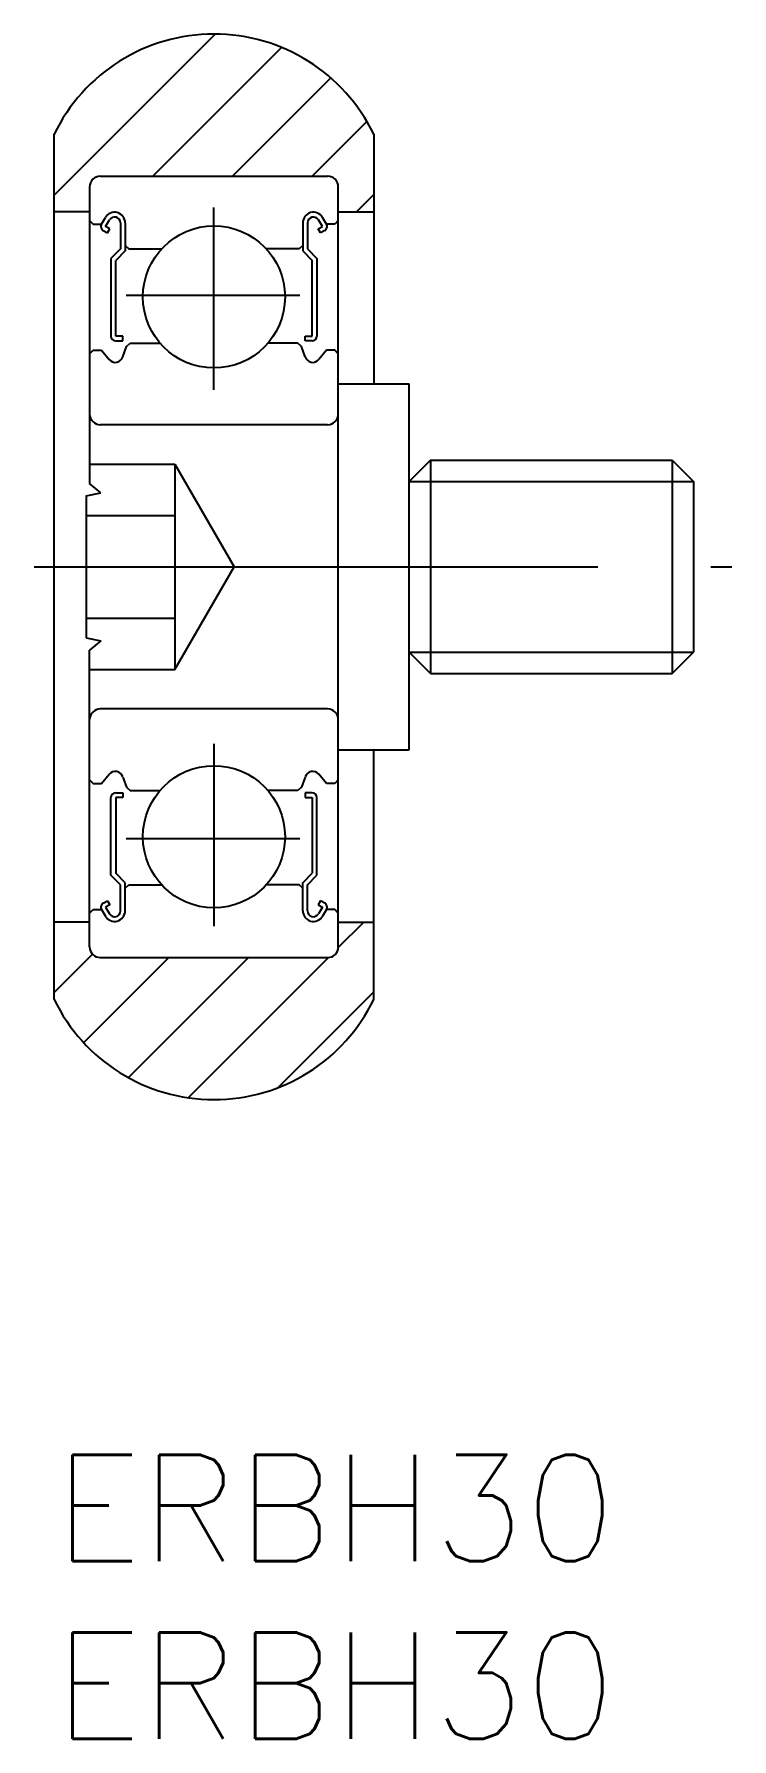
# Model space of a CAD drawing. Extents: x -0.6 to 19.1, y -8 to 40.
import ezdxf

# ---------------------------------------------------------------- set-up
doc = ezdxf.new("R2010")
doc.units = 0
doc.header["$LTSCALE"] = 0.5
doc.linetypes.add('CENTER', pattern=[50.8, 31.75, -6.35, 6.35, -6.35])
doc.linetypes.add('DASHED', pattern=[19.05, 12.7, -6.35])
for name, color, linetype in [('MSM_CENTER', 1, 'CENTER'), ('MSM_CONTINUOUS', 7, 'CONTINUOUS'), ('MSM_DASHED', 4, 'DASHED'), ('MSM_NARROW', 5, 'CONTINUOUS'), ('MSM_PART_NUMBER', 7, 'CONTINUOUS')]:
    doc.layers.add(name, color=color, linetype=linetype)
doc.styles.get("Standard").update_dxf_attribs({"font": 'txt.shx', "height": 3, "bigfont": 'bigfont.shx'})

# ---------------------------------------------------------------- blocks, each defined once
blk = doc.blocks.new('*U2')
at = {"layer": 'MSM_PART_NUMBER'}
blk.add_text('ERBH30', height=3, dxfattribs=at).set_placement((0, -3))
blk = doc.blocks.new('*U3')
at = {"layer": 'MSM_PART_NUMBER'}
blk.add_text('ERBH30', height=3, dxfattribs=at).set_placement((0, -8))

msp = doc.modelspace()

# ---------------------------------------------------------------- linework, layer by layer
at = {"layer": 'MSM_CENTER'}
for p, q in [((4.5, 29.982), (4.5, 35.121)), ((2.027, 32.647), (6.916, 32.647)), ((-0.564, 25), (19.082, 25)), ((4.5, 20.018), (4.5, 14.879)), ((2.027, 17.353), (6.916, 17.353))]:
    msp.add_line(p, q, dxfattribs=at)
at = {"layer": 'MSM_CONTINUOUS'}
for p, q in [((0, 12.821), (0, 37.179)), ((9, 37.179), (9, 30.15)), ((1.3, 36), (7.7, 36)), ((1, 35.696), (1, 27.348)), ((8, 14.3), (8, 35.7)), ((1, 35), (0, 35)), ((1, 34.75), (1.1, 34.65)), ((1.1, 34.65), (1.333, 34.65)), ((1.333, 34.65), (1.442, 34.834)), ((1.449, 34.583), (1.558, 34.767)), ((1.564, 34.517), (1.449, 34.583)), ((1.867, 34.684), (1.867, 33.95)), ((2, 34.684), (2, 33.895)), ((7, 34.684), (7, 33.895)), ((7.133, 34.684), (7.133, 33.95)), ((7.436, 34.517), (7.551, 34.583)), ((7.551, 34.583), (7.442, 34.767)), ((7.667, 34.65), (7.558, 34.834)), ((7.9, 34.65), (7.667, 34.65)), ((8, 34.75), (7.9, 34.65)), ((8, 35), (9, 35)), ((1.382, 34.468), (1.498, 34.401)), ((1.498, 34.401), (1.564, 34.517)), ((7.502, 34.401), (7.436, 34.517)), ((7.618, 34.468), (7.502, 34.401)), ((1.867, 33.95), (1.6, 33.683)), ((1.6, 33.683), (1.6, 31.498)), ((2, 33.895), (1.733, 33.628)), ((1.733, 31.498), (1.733, 33.628)), ((2, 34.05), (2.1, 33.95)), ((2.1, 33.95), (3.024, 33.95)), ((6.9, 33.95), (5.976, 33.95)), ((7, 34.05), (6.9, 33.95)), ((7, 33.895), (7.267, 33.628)), ((7.133, 33.95), (7.4, 33.683)), ((7.267, 31.498), (7.267, 33.628)), ((7.4, 33.683), (7.4, 31.498)), ((1.933, 31.498), (1.733, 31.498)), ((1.733, 31.365), (1.933, 31.365)), ((1.933, 31.365), (1.933, 31.498)), ((1.933, 30.917), (2.039, 31.206)), ((2.039, 31.206), (2.139, 31.3)), ((2.139, 31.3), (2.98, 31.3)), ((6.861, 31.3), (6.02, 31.3)), ((6.961, 31.206), (6.861, 31.3)), ((7.067, 30.917), (6.961, 31.206)), ((7.067, 31.365), (7.067, 31.498)), ((7.067, 31.498), (7.267, 31.498)), ((7.267, 31.365), (7.067, 31.365)), ((1, 31), (1.1, 31.1)), ((1.1, 31.1), (1.333, 31.1)), ((1.333, 31.1), (1.548, 30.838)), ((7.667, 31.1), (7.452, 30.838)), ((7.9, 31.1), (7.667, 31.1)), ((8, 31), (7.9, 31.1)), ((8, 30.15), (10, 30.15)), ((10, 19.85), (10, 30.15)), ((7.7, 29), (1.3, 29)), ((10.6, 28), (10, 27.4)), ((10.6, 28), (10.6, 22)), ((10.6, 28), (17.4, 28)), ((17.4, 28), (18, 27.4)), ((17.4, 28), (17.4, 22)), ((18, 27.4), (18, 22.6)), ((0.9, 27), (1.312, 27.08)), ((0.9, 27), (0.9, 23)), ((1.312, 27.08), (1, 27.348)), ((0.9, 23), (1.312, 22.92)), ((1.312, 22.92), (1, 22.652)), ((1, 14.3), (1, 22.652)), ((10.6, 22), (10, 22.6)), ((17.4, 22), (18, 22.6)), ((10.6, 22), (17.4, 22)), ((7.7, 21), (1.3, 21)), ((8, 19.85), (10, 19.85)), ((9, 12.821), (9, 19.85)), ((8, 19.65), (8, 19.65)), ((1, 19), (1.1, 18.9)), ((1.1, 18.9), (1.333, 18.9)), ((1.333, 18.9), (1.548, 19.162)), ((1.933, 19.083), (2.039, 18.794)), ((2.039, 18.794), (2.139, 18.7)), ((6.961, 18.794), (6.861, 18.7)), ((7.067, 19.083), (6.961, 18.794)), ((7.667, 18.9), (7.452, 19.162)), ((7.9, 18.9), (7.667, 18.9)), ((8, 19), (7.9, 18.9)), ((1.6, 16.317), (1.6, 18.502)), ((1.733, 18.635), (1.933, 18.635)), ((1.933, 18.502), (1.733, 18.502)), ((1.733, 18.502), (1.733, 16.372)), ((1.933, 18.635), (1.933, 18.502)), ((2.139, 18.7), (2.98, 18.7)), ((6.861, 18.7), (6.02, 18.7)), ((7.067, 18.635), (7.067, 18.502)), ((7.267, 18.635), (7.067, 18.635)), ((7.067, 18.502), (7.267, 18.502)), ((7.267, 18.502), (7.267, 16.372)), ((7.4, 16.317), (7.4, 18.502)), ((2, 16.105), (1.733, 16.372)), ((7, 16.105), (7.267, 16.372)), ((1.867, 16.05), (1.6, 16.317)), ((1.867, 15.316), (1.867, 16.05)), ((2, 15.316), (2, 16.105)), ((2, 15.95), (2.1, 16.05)), ((2.1, 16.05), (3.024, 16.05)), ((6.9, 16.05), (5.976, 16.05)), ((7, 15.95), (6.9, 16.05)), ((7, 15.316), (7, 16.105)), ((7.133, 16.05), (7.4, 16.317)), ((7.133, 15.316), (7.133, 16.05)), ((1.382, 15.532), (1.498, 15.599)), ((1.564, 15.483), (1.449, 15.417)), ((1.449, 15.417), (1.558, 15.233)), ((1.498, 15.599), (1.564, 15.483)), ((7.502, 15.599), (7.436, 15.483)), ((7.436, 15.483), (7.551, 15.417)), ((7.551, 15.417), (7.442, 15.233)), ((7.618, 15.532), (7.502, 15.599)), ((1, 15), (0, 15)), ((1, 15.25), (1.1, 15.35)), ((1.1, 15.35), (1.333, 15.35)), ((1.333, 15.35), (1.442, 15.166)), ((7.667, 15.35), (7.558, 15.166)), ((7.9, 15.35), (7.667, 15.35)), ((8, 15.25), (7.9, 15.35)), ((8, 15), (9, 15)), ((1.3, 14), (7.7, 14))]:
    msp.add_line(p, q, dxfattribs=at)
for centre in [(4.5, 32.6), (4.5, 17.4)]:
    msp.add_circle(centre, 2, dxfattribs=at)
for centre, radius, start, end in [((4.5, 35), 5, 25.8419, 154.1581), ((1.3, 35.7), 0.3, 90, 180), ((7.7, 35.7), 0.3, 0, 90), ((1.449, 34.583), 0.133, 149.9969, 240.0013), ((1.701, 34.684), 0.299, 0, 150.0002), ((1.701, 34.684), 0.166, 0, 150.0044), ((7.299, 34.684), 0.299, 29.9998, 180), ((7.299, 34.684), 0.166, 29.9956, 180), ((7.551, 34.583), 0.133, 299.9987, 30.0031), ((1.733, 31.498), 0.133, 180, 270), ((7.267, 31.498), 0.133, 270, 360), ((1.719, 30.981), 0.224, 220.001, 343.1517), ((7.281, 30.981), 0.224, 196.8483, 319.999), ((1.3, 29.3), 0.3, 180, 270), ((7.7, 29.3), 0.3, 270, 0), ((1.3, 20.7), 0.3, 90, 180), ((7.7, 20.7), 0.3, 0, 90), ((1.719, 19.019), 0.224, 16.8483, 139.999), ((7.281, 19.019), 0.224, 40.001, 163.1517), ((1.733, 18.502), 0.133, 90, 180), ((7.267, 18.502), 0.133, 0, 90), ((1.449, 15.417), 0.133, 119.9987, 210.0031), ((7.551, 15.417), 0.133, 329.9969, 60.0013), ((1.701, 15.316), 0.299, 209.9998, 0), ((1.701, 15.316), 0.166, 209.9956, 0), ((7.299, 15.316), 0.299, 180, 330.0002), ((7.299, 15.316), 0.166, 180, 330.0044), ((1.3, 14.3), 0.3, 180, 270), ((7.7, 14.3), 0.3, 270, 0), ((4.5, 15), 5, 205.8419, 334.1581)]:
    msp.add_arc(centre, radius, start, end, dxfattribs=at)
at = {"layer": 'MSM_DASHED'}
for p, q in [((1, 27.887), (3.4, 27.887)), ((3.4, 27.887), (3.4, 22.113)), ((3.4, 27.887), (5.067, 25)), ((0.9, 26.443), (3.4, 26.443)), ((3.4, 22.113), (5.067, 25)), ((0.9, 23.557), (3.4, 23.557)), ((1, 22.113), (3.4, 22.113))]:
    msp.add_line(p, q, dxfattribs=at)
at = {"layer": 'MSM_NARROW'}
for p, q in [((0, 35.467), (4.533, 40)), ((2.777, 35.996), (6.402, 39.624)), ((5.022, 35.996), (7.789, 38.766)), ((7.267, 35.996), (8.807, 37.539)), ((8.513, 35), (9, 35.487)), ((10, 27.4), (18, 27.4)), ((10, 22.6), (18, 22.6)), ((7.999, 14.28), (8.719, 15)), ((0, 13.016), (1.08, 14.096)), ((0.831, 11.603), (3.229, 14)), ((2.092, 10.618), (5.474, 14)), ((3.772, 10.053), (7.72, 14.001)), ((6.299, 10.335), (9, 13.036))]:
    msp.add_line(p, q, dxfattribs=at)

# ---------------------------------------------------------------- block references
at = {"layer": 'MSM_CONTINUOUS'}
for name in ['*U2', '*U3']:
    msp.add_blockref(name, (0, 0), dxfattribs=at)

doc.saveas('drawing.dxf')
